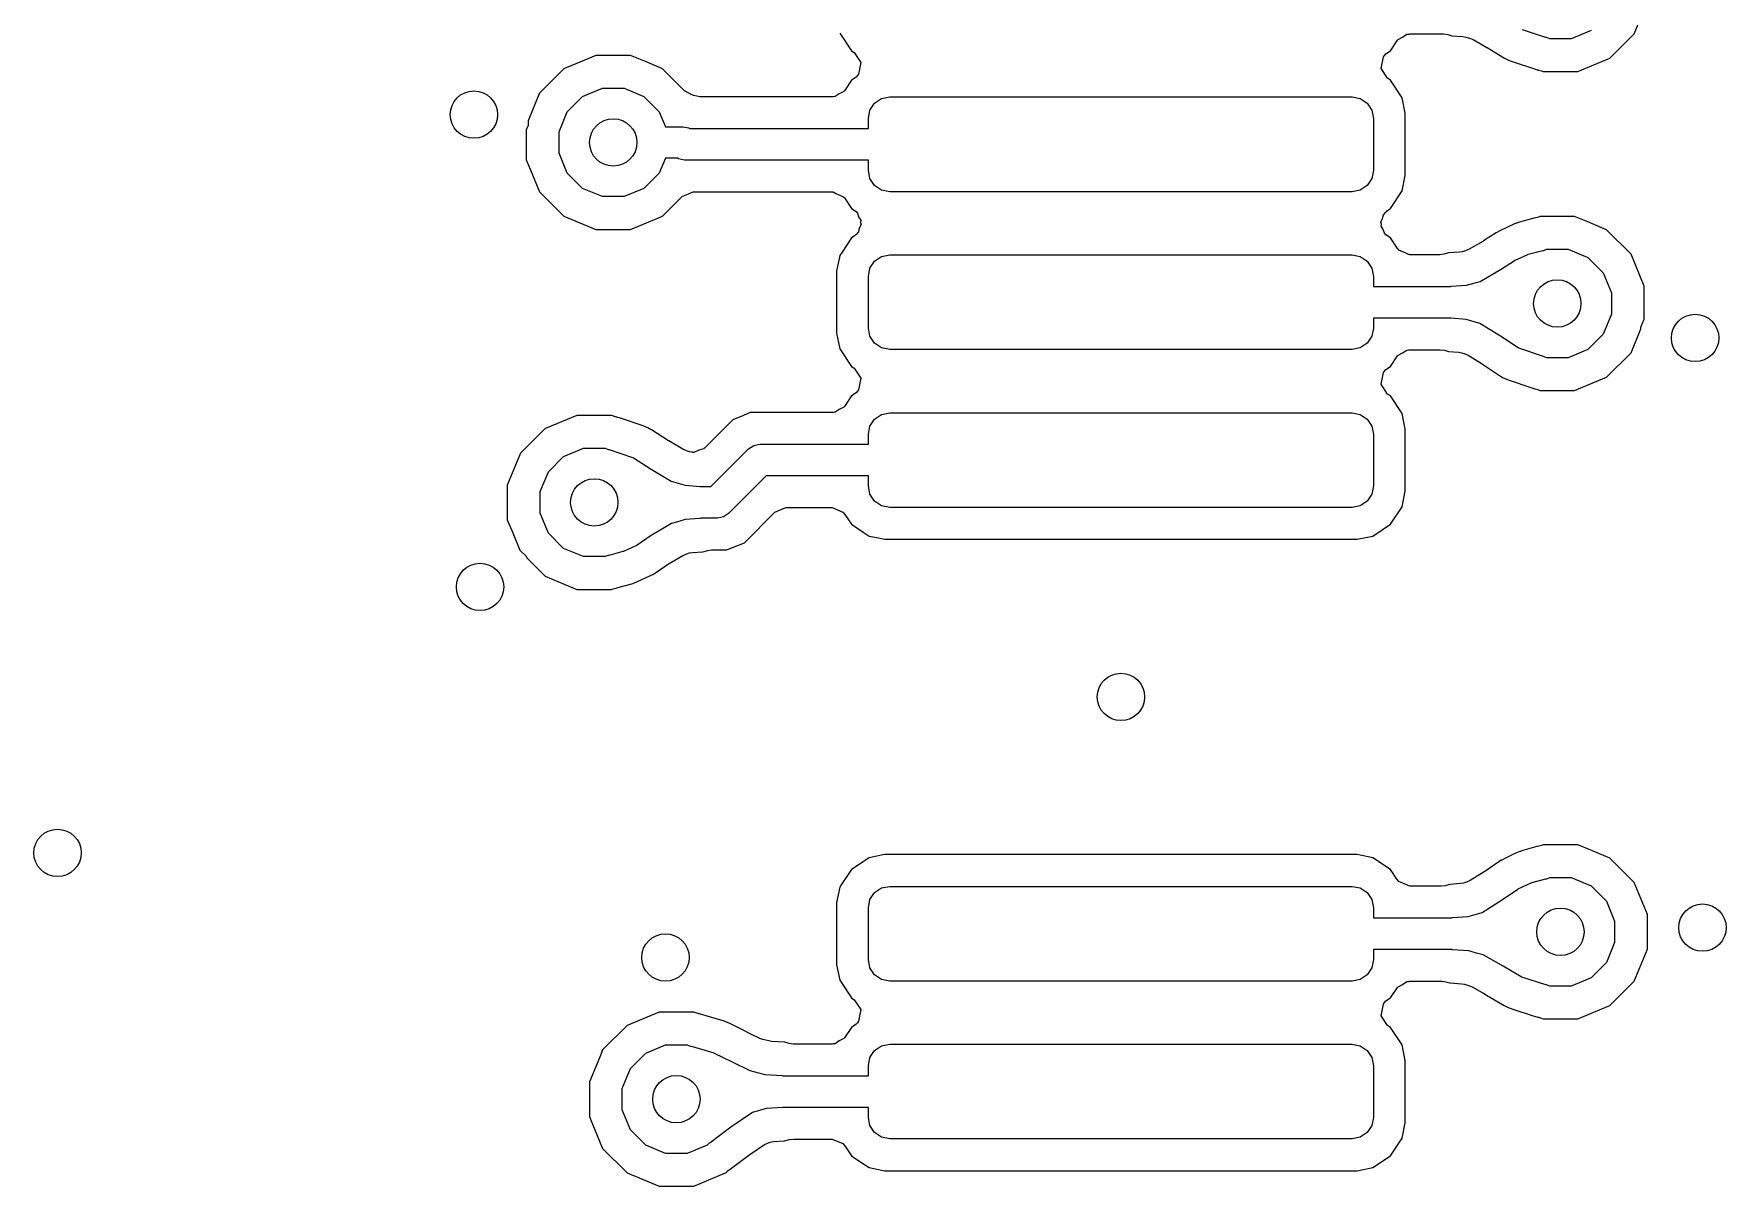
# Model space of a CAD drawing. Extents: x 114.9 to 199.6, y -137.1 to -76.7.
# Drawn here: x 183.96 to 189.31, y -96.98 to -93.33 of the extents above; entities that cross this region are included whole.
import ezdxf

# ---------------------------------------------------------------- set-up
doc = ezdxf.new("R2010")
doc.units = 0
doc.layers.add('BLACK', color=7, linetype='CONTINUOUS')

msp = doc.modelspace()

# ---------------------------------------------------------------- linework, layer by layer
at = {"layer": 'BLACK', "linetype": 'CONTINUOUS'}
for p, q in [((189.023557, -93.326058), (189.064666, -93.226813)), ((188.710799, -93.327017), (188.669451, -93.313601)), ((186.507287, -93.323635), (186.544568, -93.379431)), ((188.251431, -93.379431), (188.27384, -93.345893)), ((188.27384, -93.345893), (188.275703, -93.343709)), ((188.275703, -93.343709), (188.290042, -93.336387)), ((188.290042, -93.336387), (188.303431, -93.327441)), ((188.303431, -93.327441), (188.308549, -93.326937)), ((188.308549, -93.326937), (188.309104, -93.326654)), ((188.309104, -93.326654), (188.309645, -93.326829)), ((188.309645, -93.326829), (188.31299, -93.3265)), ((188.31299, -93.3265), (188.419695, -93.3265)), ((188.419695, -93.3265), (188.432872, -93.328305)), ((188.432872, -93.328305), (188.446167, -93.332017)), ((188.446167, -93.332017), (188.446169, -93.332017)), ((188.446169, -93.332017), (188.446172, -93.332018)), ((188.446172, -93.332018), (188.481191, -93.334681)), ((188.481191, -93.334681), (188.490483, -93.336299)), ((188.490483, -93.336299), (188.502045, -93.339484)), ((188.502045, -93.339484), (188.513386, -93.344207)), ((188.513386, -93.344207), (188.556765, -93.369065)), ((188.743412, -93.337598), (188.710799, -93.327017)), ((188.744674, -93.337931), (188.743412, -93.337598)), ((188.7462, -93.337636), (188.744674, -93.337931)), ((188.755859, -93.341637), (188.7462, -93.337636)), ((188.824141, -93.341637), (188.755859, -93.341637)), ((188.887225, -93.315507), (188.824141, -93.341637)), ((188.946061, -93.403555), (189.023555, -93.326061)), ((189.023555, -93.32606), (189.023557, -93.326058)), ((189.023555, -93.326061), (189.023555, -93.32606)), ((185.735198, -93.3945), (185.659156, -93.425999)), ((185.7352, -93.3945), (185.735198, -93.3945)), ((185.8448, -93.3945), (185.7352, -93.3945)), ((185.844801, -93.3945), (185.8448, -93.3945)), ((185.891763, -93.413953), (185.844801, -93.3945)), ((185.943928, -93.435561), (185.891763, -93.413953)), ((186.544568, -93.379431), (186.553289, -93.385258)), ((186.553289, -93.385258), (186.574125, -93.416441)), ((186.574125, -93.416441), (186.566808, -93.453223)), ((188.221875, -93.435561), (188.22919, -93.398778)), ((188.22919, -93.398778), (188.232646, -93.394209)), ((188.232646, -93.394209), (188.237057, -93.389035)), ((188.237057, -93.389035), (188.251431, -93.379431)), ((188.556765, -93.369065), (188.557764, -93.369654)), ((188.557764, -93.369654), (188.612338, -93.402714)), ((188.612338, -93.402714), (188.623087, -93.408406)), ((188.623087, -93.408406), (188.625538, -93.409528)), ((188.625538, -93.409528), (188.636892, -93.413951)), ((188.636892, -93.413951), (188.710853, -93.437948)), ((188.8448, -93.4455), (188.946058, -93.403557)), ((188.946058, -93.403557), (188.94606, -93.403555)), ((188.94606, -93.403555), (188.946061, -93.403555)), ((185.63394, -93.436444), (185.556444, -93.51394)), ((185.636072, -93.435561), (185.63394, -93.436444)), ((185.659156, -93.425999), (185.636072, -93.435561)), ((185.94606, -93.436444), (185.943928, -93.435561)), ((186.015917, -93.506302), (185.94606, -93.436444)), ((186.544569, -93.472569), (186.522159, -93.506106)), ((186.55894, -93.462965), (186.544569, -93.472569)), ((186.563353, -93.457791), (186.55894, -93.462965)), ((186.566808, -93.453223), (186.563353, -93.457791)), ((188.24271, -93.466741), (188.221875, -93.435561)), ((188.251431, -93.472569), (188.24271, -93.466741)), ((188.288713, -93.528365), (188.251431, -93.472569)), ((188.710853, -93.437948), (188.716495, -93.439607)), ((188.716495, -93.439607), (188.717757, -93.43994)), ((188.717757, -93.43994), (188.717762, -93.43994)), ((188.717762, -93.43994), (188.717766, -93.439941)), ((188.717766, -93.439941), (188.717973, -93.439972)), ((188.717973, -93.439972), (188.719961, -93.44052)), ((188.719961, -93.44052), (188.720417, -93.440641)), ((188.720417, -93.440641), (188.720415, -93.440646)), ((188.720415, -93.440646), (188.7296, -93.443181)), ((188.7296, -93.443181), (188.735195, -93.445498)), ((188.735195, -93.445498), (188.7352, -93.4455)), ((188.7352, -93.4455), (188.735202, -93.4455)), ((188.735202, -93.4455), (188.844798, -93.4455)), ((188.844798, -93.4455), (188.8448, -93.4455)), ((185.550469, -93.528364), (185.520373, -93.601019)), ((185.556443, -93.513942), (185.550469, -93.528364)), ((185.556444, -93.51394), (185.556443, -93.513941)), ((185.556443, -93.513941), (185.556443, -93.513942)), ((185.644493, -93.572775), (185.692775, -93.524493)), ((185.692775, -93.524493), (185.755859, -93.498363)), ((185.755859, -93.498363), (185.824141, -93.498363)), ((185.824141, -93.498363), (185.887225, -93.524493)), ((185.887225, -93.524493), (185.935507, -93.572775)), ((186.03578, -93.51692), (186.015917, -93.506302)), ((186.035477, -93.517653), (186.03578, -93.51692)), ((186.039936, -93.5195), (186.035477, -93.517653)), ((186.043914, -93.521148), (186.039936, -93.5195)), ((186.045416, -93.52177), (186.043914, -93.521148)), ((186.064168, -93.5255), (186.045416, -93.52177)), ((186.48301, -93.5255), (186.064168, -93.5255)), ((186.486355, -93.52517), (186.48301, -93.5255)), ((186.486897, -93.525346), (186.486355, -93.52517)), ((186.487451, -93.525062), (186.486897, -93.525346)), ((186.492569, -93.524559), (186.487451, -93.525062)), ((186.505956, -93.515613), (186.492569, -93.524559)), ((186.520297, -93.508291), (186.505956, -93.515613)), ((186.522159, -93.506106), (186.520297, -93.508291)), ((186.64009, -93.53119), (186.666182, -93.526)), ((186.666182, -93.526), (188.129818, -93.526)), ((188.129818, -93.526), (188.15591, -93.53119)), ((188.298499, -93.577568), (188.288713, -93.528365)), ((185.618363, -93.635859), (185.644493, -93.572775)), ((185.935507, -93.572775), (185.955068, -93.62)), ((186.598, -93.594182), (186.60319, -93.56809)), ((186.60319, -93.56809), (186.61797, -93.54597)), ((186.61797, -93.54597), (186.64009, -93.53119)), ((188.15591, -93.53119), (188.17803, -93.54597)), ((188.17803, -93.54597), (188.19281, -93.56809)), ((188.19281, -93.56809), (188.198, -93.594182)), ((188.2985, -93.774433), (188.298499, -93.577568)), ((185.520373, -93.615888), (185.5145, -93.630066)), ((185.5145, -93.630066), (185.5145, -93.724801)), ((185.520373, -93.601019), (185.520373, -93.615888)), ((185.955068, -93.62), (186.01, -93.62)), ((186.01, -93.62), (186.029134, -93.623806)), ((186.029134, -93.623806), (186.032417, -93.626)), ((186.032417, -93.626), (186.598, -93.626)), ((186.598, -93.626), (186.598, -93.594182)), ((188.198, -93.594182), (188.198, -93.757818)), ((185.618363, -93.704141), (185.618363, -93.635859)), ((185.5145, -93.724801), (185.526927, -93.754801)), ((185.644493, -93.767225), (185.618363, -93.704141)), ((185.955068, -93.72), (185.935507, -93.767225)), ((185.993582, -93.72), (185.955068, -93.72)), ((185.996865, -93.722194), (185.993582, -93.72)), ((185.996866, -93.722194), (185.996865, -93.722194)), ((186.016, -93.726), (185.996866, -93.722194)), ((186.598, -93.726), (186.016, -93.726)), ((186.598, -93.757818), (186.598, -93.726)), ((185.526927, -93.754801), (185.556443, -93.826058)), ((185.692775, -93.815507), (185.644493, -93.767225)), ((185.935507, -93.767225), (185.887225, -93.815507)), ((186.60319, -93.78391), (186.598, -93.757818)), ((186.61797, -93.80603), (186.60319, -93.78391)), ((188.19281, -93.78391), (188.17803, -93.80603)), ((188.198, -93.757818), (188.19281, -93.78391)), ((188.288713, -93.823635), (188.2985, -93.774433)), ((185.556443, -93.826058), (185.556444, -93.826059)), ((185.556444, -93.826059), (185.556445, -93.826061)), ((185.556445, -93.826061), (185.633939, -93.903555)), ((185.755859, -93.841637), (185.692775, -93.815507)), ((185.824141, -93.841637), (185.755859, -93.841637)), ((185.887225, -93.815507), (185.824141, -93.841637)), ((185.946058, -93.903557), (186.008763, -93.840852)), ((186.008763, -93.840852), (186.043411, -93.8265)), ((186.043411, -93.8265), (186.48301, -93.8265)), ((186.48301, -93.8265), (186.484924, -93.827293)), ((186.484924, -93.827293), (186.486897, -93.826654)), ((186.486897, -93.826654), (186.495338, -93.831606)), ((186.495338, -93.831606), (186.517658, -93.840852)), ((186.517658, -93.840852), (186.520297, -93.843709)), ((186.520297, -93.843709), (186.522159, -93.845893)), ((186.522159, -93.845893), (186.544569, -93.879431)), ((186.64009, -93.82081), (186.61797, -93.80603)), ((186.666182, -93.826), (186.64009, -93.82081)), ((188.129818, -93.826), (186.666182, -93.826)), ((188.15591, -93.82081), (188.129818, -93.826)), ((188.17803, -93.80603), (188.15591, -93.82081)), ((188.251431, -93.879431), (188.288713, -93.823635)), ((185.633939, -93.903555), (185.63394, -93.903555)), ((185.63394, -93.903555), (185.633942, -93.903557)), ((185.633942, -93.903557), (185.7352, -93.9455)), ((185.8448, -93.9455), (185.946058, -93.903557)), ((186.544569, -93.879431), (186.55894, -93.889034)), ((186.55894, -93.889034), (186.563353, -93.894209)), ((186.563353, -93.894209), (186.567196, -93.906071)), ((188.226757, -93.911008), (188.22919, -93.898778)), ((188.22919, -93.898778), (188.23698, -93.890987)), ((188.23698, -93.890987), (188.238142, -93.888713)), ((188.238142, -93.888713), (188.239788, -93.888179)), ((188.239788, -93.888179), (188.242709, -93.885258)), ((188.242709, -93.885258), (188.251431, -93.879431)), ((185.7352, -93.9455), (185.735202, -93.9455)), ((185.735202, -93.9455), (185.844798, -93.9455)), ((185.844798, -93.9455), (185.8448, -93.9455)), ((186.566808, -93.953223), (186.559018, -93.961012)), ((186.56924, -93.940993), (186.566808, -93.953223)), ((186.567196, -93.906071), (186.574125, -93.916441)), ((186.574912, -93.929887), (186.56924, -93.940993)), ((186.574125, -93.916441), (186.572767, -93.923266)), ((186.572767, -93.923266), (186.574912, -93.929887)), ((188.221087, -93.922114), (188.226757, -93.911008)), ((188.223232, -93.928735), (188.221087, -93.922114)), ((188.221875, -93.935561), (188.223232, -93.928735)), ((188.228802, -93.945928), (188.221875, -93.935561)), ((188.232646, -93.957791), (188.228802, -93.945928)), ((188.585905, -93.956435), (188.546606, -93.981864)), ((188.592371, -93.952572), (188.585905, -93.956435)), ((188.593777, -93.951798), (188.592371, -93.952572)), ((188.600485, -93.948411), (188.593777, -93.951798)), ((188.642323, -93.929125), (188.600485, -93.948411)), ((188.650188, -93.925878), (188.642323, -93.929125)), ((188.650609, -93.925723), (188.650188, -93.925878)), ((188.65196, -93.925229), (188.650609, -93.925723)), ((188.660138, -93.922605), (188.65196, -93.925229)), ((188.660142, -93.922603), (188.660138, -93.922605)), ((188.660148, -93.922602), (188.660142, -93.922603)), ((188.705675, -93.910014), (188.660148, -93.922602)), ((188.708051, -93.909603), (188.705675, -93.910014)), ((188.720512, -93.906441), (188.708017, -93.909408)), ((188.708017, -93.909408), (188.708051, -93.909603)), ((188.725199, -93.9045), (188.720512, -93.906441)), ((188.7252, -93.9045), (188.725199, -93.9045)), ((188.8348, -93.9045), (188.7252, -93.9045)), ((188.834801, -93.9045), (188.8348, -93.9045)), ((188.876744, -93.921874), (188.834801, -93.9045)), ((188.936058, -93.946443), (188.876744, -93.921874)), ((188.936059, -93.946444), (188.936058, -93.946443)), ((188.936061, -93.946445), (188.936059, -93.946444)), ((189.013555, -94.023939), (188.936061, -93.946445)), ((186.544568, -93.972568), (186.51478, -94.017151)), ((186.553289, -93.966742), (186.544568, -93.972568)), ((186.55621, -93.96382), (186.553289, -93.966742)), ((186.557857, -93.963287), (186.55621, -93.96382)), ((186.559018, -93.961012), (186.557857, -93.963287)), ((188.237057, -93.962964), (188.232646, -93.957791)), ((188.251431, -93.972569), (188.237057, -93.962964)), ((188.27384, -94.006106), (188.251431, -93.972569)), ((188.275703, -94.008291), (188.27384, -94.006106)), ((188.278342, -94.011148), (188.275703, -94.008291)), ((188.50077, -94.00836), (188.488997, -94.013234)), ((188.544458, -93.983177), (188.50077, -94.00836)), ((188.546606, -93.981864), (188.544458, -93.983177)), ((188.736882, -94.01208), (188.745859, -94.008363)), ((188.745859, -94.008363), (188.814141, -94.008363)), ((188.814141, -94.008363), (188.877225, -94.034493)), ((186.507287, -94.028365), (186.4975, -94.077567)), ((186.51478, -94.017151), (186.507287, -94.028365)), ((186.60319, -94.06809), (186.61797, -94.04597)), ((186.61797, -94.04597), (186.64009, -94.03119)), ((186.64009, -94.03119), (186.666182, -94.026)), ((186.666182, -94.026), (188.129818, -94.026)), ((188.129818, -94.026), (188.15591, -94.03119)), ((188.15591, -94.03119), (188.17803, -94.04597)), ((188.17803, -94.04597), (188.19281, -94.06809)), ((188.300663, -94.020394), (188.278342, -94.011148)), ((188.309104, -94.025346), (188.300663, -94.020394)), ((188.311075, -94.024707), (188.309104, -94.025346)), ((188.31299, -94.0255), (188.311075, -94.024707)), ((188.408741, -94.0255), (188.31299, -94.0255)), ((188.420967, -94.02395), (188.408741, -94.0255)), ((188.436356, -94.019984), (188.420967, -94.02395)), ((188.436359, -94.019984), (188.436356, -94.019984)), ((188.469801, -94.017493), (188.436359, -94.019984)), ((188.478859, -94.015954), (188.469801, -94.017493)), ((188.488997, -94.013234), (188.478859, -94.015954)), ((188.600581, -94.0726), (188.643223, -94.045008)), ((188.643223, -94.045008), (188.644655, -94.04422)), ((188.644655, -94.04422), (188.686486, -94.024937)), ((188.686486, -94.024937), (188.688252, -94.02429)), ((188.688252, -94.02429), (188.733792, -94.011699)), ((188.733792, -94.011699), (188.736882, -94.01208)), ((188.877225, -94.034493), (188.925507, -94.082775)), ((189.013555, -94.02394), (189.013555, -94.023939)), ((189.013557, -94.023942), (189.013555, -94.02394)), ((189.0555, -94.1252), (189.013557, -94.023942)), ((186.4975, -94.077567), (186.4975, -94.077568)), ((186.4975, -94.077568), (186.4975, -94.07757)), ((186.4975, -94.07757), (186.4975, -94.27443)), ((186.598, -94.094182), (186.60319, -94.06809)), ((186.598, -94.257818), (186.598, -94.094182)), ((188.19281, -94.06809), (188.198, -94.094182)), ((188.198, -94.094182), (188.198, -94.126)), ((188.492143, -94.121623), (188.53591, -94.109879)), ((188.53591, -94.109879), (188.600581, -94.0726)), ((188.925507, -94.082775), (188.951637, -94.145859)), ((188.198, -94.126), (188.442433, -94.126)), ((188.442433, -94.126), (188.444192, -94.125193)), ((188.444192, -94.125193), (188.492143, -94.121623)), ((188.951637, -94.145859), (188.951637, -94.214141)), ((189.0555, -94.136095), (189.0555, -94.1252)), ((189.0555, -94.22948), (189.0555, -94.136095)), ((188.951637, -94.214141), (188.925507, -94.277225)), ((186.4975, -94.27443), (186.507287, -94.323635)), ((186.60319, -94.28391), (186.598, -94.257818)), ((188.198, -94.257818), (188.19281, -94.28391)), ((188.442464, -94.226), (188.198, -94.226)), ((188.198, -94.226), (188.198, -94.257818)), ((188.444138, -94.226854), (188.442464, -94.226)), ((188.491767, -94.230631), (188.444138, -94.226854)), ((188.535179, -94.243059), (188.491767, -94.230631)), ((188.599658, -94.283175), (188.535179, -94.243059)), ((188.925507, -94.277225), (188.877225, -94.325507)), ((189.013557, -94.336058), (189.044929, -94.26032)), ((189.044929, -94.255001), (189.0555, -94.22948)), ((189.044929, -94.26032), (189.044929, -94.255001)), ((186.507287, -94.323635), (186.544568, -94.379431)), ((186.61797, -94.30603), (186.60319, -94.28391)), ((186.64009, -94.32081), (186.61797, -94.30603)), ((186.666182, -94.326), (186.64009, -94.32081)), ((188.129818, -94.326), (186.666182, -94.326)), ((188.15591, -94.32081), (188.129818, -94.326)), ((188.17803, -94.30603), (188.15591, -94.32081)), ((188.19281, -94.28391), (188.17803, -94.30603)), ((188.290042, -94.336387), (188.303431, -94.327441)), ((188.303431, -94.327441), (188.308549, -94.326937)), ((188.308549, -94.326937), (188.309104, -94.326654)), ((188.309104, -94.326654), (188.309645, -94.326829)), ((188.309645, -94.326829), (188.31299, -94.3265)), ((188.31299, -94.3265), (188.409465, -94.3265)), ((188.409465, -94.3265), (188.422793, -94.328347)), ((188.422793, -94.328347), (188.435798, -94.332024)), ((188.435798, -94.332024), (188.468007, -94.334577)), ((188.655653, -94.320491), (188.599658, -94.283175)), ((188.658368, -94.32183), (188.655653, -94.320491)), ((188.733287, -94.347354), (188.658368, -94.32183)), ((188.877225, -94.325507), (188.814141, -94.351637)), ((186.544568, -94.379431), (186.553289, -94.385258)), ((186.553289, -94.385258), (186.574125, -94.416441)), ((188.237057, -94.389035), (188.251431, -94.379431)), ((188.251431, -94.379431), (188.27384, -94.345893)), ((188.27384, -94.345893), (188.275703, -94.343709)), ((188.275703, -94.343709), (188.290042, -94.336387)), ((188.468007, -94.334577), (188.477611, -94.336316)), ((188.477611, -94.336316), (188.480194, -94.337055)), ((188.480194, -94.337055), (188.485387, -94.338543)), ((188.485387, -94.338543), (188.497782, -94.344044)), ((188.497782, -94.344044), (188.541892, -94.371487)), ((188.541892, -94.371487), (188.543143, -94.372292)), ((188.543143, -94.372292), (188.597147, -94.408282)), ((188.734713, -94.347741), (188.733287, -94.347354)), ((188.735899, -94.347511), (188.734713, -94.347741)), ((188.745859, -94.351637), (188.735899, -94.347511)), ((188.814141, -94.351637), (188.745859, -94.351637)), ((188.936061, -94.413555), (189.013555, -94.336061)), ((189.013555, -94.33606), (189.013557, -94.336058)), ((189.013555, -94.336061), (189.013555, -94.33606)), ((186.574125, -94.416441), (186.566808, -94.453223)), ((188.221875, -94.435561), (188.22919, -94.398778)), ((188.24271, -94.466741), (188.221875, -94.435561)), ((188.22919, -94.398778), (188.232646, -94.394209)), ((188.232646, -94.394209), (188.237057, -94.389035)), ((188.597147, -94.408282), (188.597156, -94.408287)), ((188.597156, -94.408287), (188.597155, -94.408287)), ((188.597155, -94.408287), (188.600543, -94.41024)), ((188.600543, -94.41024), (188.608988, -94.41511)), ((188.608988, -94.41511), (188.611703, -94.416449)), ((188.611703, -94.416449), (188.624346, -94.421694)), ((188.624346, -94.421694), (188.699265, -94.447218)), ((188.8348, -94.4555), (188.936058, -94.413557)), ((188.936058, -94.413557), (188.93606, -94.413555)), ((188.93606, -94.413555), (188.936061, -94.413555)), ((186.544569, -94.472569), (186.522159, -94.506106)), ((186.55894, -94.462965), (186.544569, -94.472569)), ((186.563353, -94.457791), (186.55894, -94.462965)), ((186.566808, -94.453223), (186.563353, -94.457791)), ((188.251431, -94.472569), (188.24271, -94.466741)), ((188.288713, -94.528365), (188.251431, -94.472569)), ((188.699265, -94.447218), (188.70327, -94.448442)), ((188.70327, -94.448442), (188.705641, -94.449167)), ((188.705641, -94.449167), (188.705649, -94.449169)), ((188.705649, -94.449169), (188.705655, -94.449171)), ((188.705655, -94.449171), (188.707081, -94.449558)), ((188.707081, -94.449558), (188.707088, -94.449558)), ((188.707088, -94.449558), (188.70715, -94.449568)), ((188.70715, -94.449568), (188.708287, -94.449884)), ((188.708287, -94.449884), (188.709777, -94.450289)), ((188.709777, -94.450289), (188.709774, -94.450299)), ((188.709774, -94.450299), (188.718542, -94.452742)), ((188.718542, -94.452742), (188.7252, -94.4555)), ((188.7252, -94.4555), (188.725201, -94.4555)), ((188.725201, -94.4555), (188.834798, -94.4555)), ((188.834798, -94.4555), (188.8348, -94.4555)), ((185.675198, -94.5345), (185.595788, -94.567394)), ((185.6752, -94.5345), (185.675198, -94.5345)), ((185.7848, -94.5345), (185.6752, -94.5345)), ((185.784801, -94.5345), (185.7848, -94.5345)), ((185.791021, -94.537077), (185.784801, -94.5345)), ((185.799941, -94.539552), (185.791021, -94.537077)), ((185.799939, -94.539562), (185.799941, -94.539552)), ((185.80103, -94.539854), (185.799939, -94.539562)), ((185.802508, -94.540265), (185.80103, -94.539854)), ((185.802622, -94.540282), (185.802508, -94.540265)), ((185.803987, -94.540648), (185.802622, -94.540282)), ((185.810114, -94.542492), (185.803987, -94.540648)), ((185.884628, -94.567394), (185.810114, -94.542492)), ((186.202335, -94.534501), (186.16875, -94.54841)), ((186.202337, -94.5345), (186.202335, -94.534501)), ((186.224062, -94.5255), (186.202337, -94.5345)), ((186.48301, -94.5255), (186.224062, -94.5255)), ((186.486355, -94.52517), (186.48301, -94.5255)), ((186.486897, -94.525346), (186.486355, -94.52517)), ((186.487451, -94.525062), (186.486897, -94.525346)), ((186.492569, -94.524559), (186.487451, -94.525062)), ((186.505956, -94.515613), (186.492569, -94.524559)), ((186.520297, -94.508291), (186.505956, -94.515613)), ((186.522159, -94.506106), (186.520297, -94.508291)), ((186.60319, -94.56809), (186.61797, -94.54597)), ((186.61797, -94.54597), (186.64009, -94.53119)), ((186.64009, -94.53119), (186.666182, -94.526)), ((186.666182, -94.526), (188.129818, -94.526)), ((188.129818, -94.526), (188.15591, -94.53119)), ((188.15591, -94.53119), (188.17803, -94.54597)), ((188.17803, -94.54597), (188.19281, -94.56809)), ((188.298499, -94.577568), (188.288713, -94.528365)), ((185.57394, -94.576444), (185.496444, -94.65394)), ((185.580939, -94.573545), (185.57394, -94.576444)), ((185.595788, -94.567394), (185.580939, -94.573545)), ((185.884639, -94.567398), (185.884628, -94.567394)), ((185.884648, -94.567401), (185.884639, -94.567398)), ((185.884653, -94.567403), (185.884648, -94.567401)), ((185.884675, -94.567411), (185.884653, -94.567403)), ((185.896722, -94.572285), (185.884675, -94.567411)), ((185.896749, -94.572296), (185.896722, -94.572285)), ((185.896765, -94.572304), (185.896749, -94.572296)), ((185.896768, -94.572305), (185.896765, -94.572304)), ((185.899338, -94.573534), (185.896768, -94.572305)), ((185.89935, -94.57354), (185.899338, -94.573534)), ((185.899359, -94.573545), (185.89935, -94.57354)), ((185.905219, -94.576811), (185.899359, -94.573545)), ((185.910818, -94.579932), (185.905219, -94.576811)), ((185.910828, -94.579939), (185.910818, -94.579932)), ((185.965047, -94.614747), (185.910828, -94.579939)), ((186.16875, -94.54841), (186.079928, -94.637231)), ((186.598, -94.594182), (186.60319, -94.56809)), ((186.598, -94.626), (186.598, -94.594182)), ((188.19281, -94.56809), (188.198, -94.594182)), ((188.198, -94.594182), (188.198, -94.757818)), ((188.2985, -94.774433), (188.298499, -94.577568)), ((185.496444, -94.65394), (185.4545, -94.755198)), ((185.632775, -94.664493), (185.695859, -94.638363)), ((185.695859, -94.638363), (185.764141, -94.638363)), ((185.764141, -94.638363), (185.773979, -94.642438)), ((185.773979, -94.642438), (185.775301, -94.642183)), ((185.775301, -94.642183), (185.776662, -94.642548)), ((185.776662, -94.642548), (185.851209, -94.667461)), ((185.966232, -94.615484), (185.965047, -94.614747)), ((186.010058, -94.641889), (185.966232, -94.615484)), ((186.022041, -94.647077), (186.010058, -94.641889)), ((186.031301, -94.649689), (186.022041, -94.647077)), ((186.040787, -94.651379), (186.031301, -94.649689)), ((186.041469, -94.651433), (186.040787, -94.651379)), ((186.045279, -94.651582), (186.041469, -94.651433)), ((186.060979, -94.645079), (186.045279, -94.651582)), ((186.077127, -94.639821), (186.060979, -94.645079)), ((186.078048, -94.638009), (186.077127, -94.639821)), ((186.079928, -94.637231), (186.078048, -94.638009)), ((186.09929, -94.76), (186.218645, -94.640644)), ((186.218645, -94.640644), (186.234866, -94.629806)), ((186.234866, -94.629806), (186.254, -94.626)), ((186.254, -94.626), (186.598, -94.626)), ((185.584493, -94.712775), (185.632775, -94.664493)), ((185.851209, -94.667461), (185.853819, -94.66871)), ((185.853819, -94.66871), (185.909902, -94.704715)), ((185.909902, -94.704715), (185.973412, -94.742979)), ((185.4545, -94.755198), (185.4545, -94.864801)), ((185.558363, -94.775859), (185.584493, -94.712775)), ((185.973412, -94.742979), (186.017353, -94.755372)), ((186.017353, -94.755372), (186.065848, -94.759157)), ((186.065848, -94.759157), (186.067505, -94.76)), ((186.067505, -94.76), (186.09929, -94.76)), ((186.274711, -94.726), (186.155355, -94.845355)), ((186.598, -94.726), (186.274711, -94.726)), ((186.598, -94.757818), (186.598, -94.726)), ((186.60319, -94.78391), (186.598, -94.757818)), ((188.198, -94.757818), (188.19281, -94.78391)), ((185.558363, -94.844141), (185.558363, -94.775859)), ((186.61797, -94.80603), (186.60319, -94.78391)), ((186.64009, -94.82081), (186.61797, -94.80603)), ((188.17803, -94.80603), (188.15591, -94.82081)), ((188.19281, -94.78391), (188.17803, -94.80603)), ((188.288713, -94.823635), (188.2985, -94.774433)), ((185.4545, -94.864801), (185.471874, -94.906744)), ((185.584493, -94.907225), (185.558363, -94.844141)), ((186.017857, -94.86454), (185.990362, -94.872201)), ((186.065838, -94.860834), (186.017857, -94.86454)), ((186.067651, -94.86), (186.065838, -94.860834)), ((186.12, -94.86), (186.067651, -94.86)), ((186.139134, -94.856194), (186.12, -94.86)), ((186.155355, -94.845355), (186.139134, -94.856194)), ((186.205252, -94.937588), (186.301987, -94.840851)), ((186.301987, -94.840851), (186.336635, -94.8265)), ((186.336635, -94.8265), (186.48301, -94.8265)), ((186.48301, -94.8265), (186.517658, -94.840852)), ((186.517658, -94.840852), (186.523752, -94.848277)), ((186.523752, -94.848277), (186.544568, -94.879431)), ((186.666182, -94.826), (186.64009, -94.82081)), ((188.129818, -94.826), (186.666182, -94.826)), ((188.15591, -94.82081), (188.129818, -94.826)), ((188.251431, -94.879431), (188.288713, -94.823635)), ((185.471874, -94.906744), (185.494364, -94.96104)), ((185.632775, -94.955507), (185.584493, -94.907225)), ((185.909871, -94.915305), (185.865305, -94.945111)), ((185.909914, -94.915277), (185.909871, -94.915305)), ((185.974171, -94.876713), (185.909914, -94.915277)), ((185.974173, -94.876712), (185.974171, -94.876713)), ((185.974174, -94.876712), (185.974173, -94.876712)), ((185.990362, -94.872201), (185.974174, -94.876712)), ((186.544568, -94.879431), (186.581683, -94.90423)), ((186.581683, -94.90423), (186.600365, -94.916713)), ((186.600365, -94.916713), (186.600367, -94.916714)), ((186.600367, -94.916714), (186.629832, -94.922574)), ((188.146432, -94.926499), (188.195635, -94.916713)), ((188.195635, -94.916713), (188.251431, -94.879431)), ((185.494364, -94.96104), (185.513766, -94.980442)), ((185.695859, -94.981637), (185.632775, -94.955507)), ((185.820763, -94.965892), (185.776221, -94.978277)), ((185.822581, -94.96522), (185.820763, -94.965892)), ((185.863753, -94.945986), (185.822581, -94.96522)), ((185.865305, -94.945111), (185.863753, -94.945986)), ((186.010549, -94.97792), (186.022604, -94.972735)), ((186.022604, -94.972735), (186.031647, -94.970215)), ((186.031647, -94.970215), (186.041007, -94.968566)), ((186.041007, -94.968566), (186.073963, -94.966021)), ((186.073963, -94.966021), (186.089157, -94.962073)), ((186.089157, -94.962073), (186.101473, -94.9605)), ((186.101473, -94.9605), (186.149934, -94.9605)), ((186.149934, -94.9605), (186.149936, -94.9605)), ((186.149936, -94.9605), (186.172848, -94.951009)), ((186.172848, -94.951009), (186.205252, -94.937588)), ((186.629832, -94.922574), (186.649567, -94.9265)), ((186.649567, -94.9265), (188.146432, -94.926499)), ((185.513766, -94.980442), (185.515844, -94.98546)), ((185.515844, -94.98546), (185.573939, -95.043555)), ((185.764141, -94.981637), (185.695859, -94.981637)), ((185.773156, -94.977902), (185.764141, -94.981637)), ((185.776221, -94.978277), (185.773156, -94.977902)), ((185.923955, -95.032806), (185.965447, -95.005055)), ((185.965447, -95.005055), (185.967446, -95.003788)), ((185.967446, -95.003788), (186.010549, -94.97792)), ((185.573939, -95.043555), (185.57394, -95.043555)), ((185.57394, -95.043555), (185.573942, -95.043557)), ((185.573942, -95.043557), (185.6752, -95.0855)), ((185.789636, -95.083496), (185.802142, -95.08052)), ((185.80211, -95.080336), (185.804476, -95.079921)), ((185.802142, -95.08052), (185.80211, -95.080336)), ((185.804476, -95.079921), (185.804483, -95.079921)), ((185.804483, -95.079921), (185.849025, -95.067536)), ((185.849025, -95.067536), (185.857341, -95.064848)), ((185.857341, -95.064848), (185.859159, -95.064176)), ((185.859159, -95.064176), (185.867234, -95.060804)), ((185.867234, -95.060804), (185.908406, -95.04157)), ((185.908406, -95.04157), (185.915565, -95.037887)), ((185.915565, -95.037887), (185.917117, -95.037012)), ((185.917117, -95.037012), (185.923955, -95.032806)), ((185.6752, -95.0855), (185.675202, -95.0855)), ((185.675202, -95.0855), (185.784799, -95.0855)), ((185.784799, -95.0855), (185.7848, -95.0855)), ((185.7848, -95.0855), (185.789636, -95.083496)), ((186.600364, -95.935287), (186.544568, -95.972568)), ((186.649569, -95.9255), (186.600364, -95.935287)), ((188.146435, -95.9255), (186.649569, -95.9255)), ((188.195632, -95.935285), (188.146435, -95.9255)), ((188.251431, -95.972568), (188.195632, -95.935285)), ((188.611536, -95.938625), (188.603913, -95.942592)), ((188.639484, -95.9255), (188.611536, -95.938625)), ((188.652756, -95.919267), (188.639484, -95.9255)), ((188.655863, -95.917963), (188.652756, -95.919267)), ((188.660907, -95.915848), (188.655863, -95.917963)), ((188.66271, -95.915179), (188.660907, -95.915848)), ((188.67111, -95.912456), (188.66271, -95.915179)), ((188.715454, -95.900101), (188.67111, -95.912456)), ((188.717826, -95.899686), (188.715454, -95.900101)), ((188.730301, -95.896528), (188.717795, -95.899511)), ((188.717795, -95.899511), (188.717826, -95.899686)), ((188.735198, -95.8945), (188.730301, -95.896528)), ((188.7352, -95.8945), (188.735198, -95.8945)), ((188.8448, -95.8945), (188.7352, -95.8945)), ((188.844801, -95.8945), (188.8448, -95.8945)), ((188.886744, -95.911874), (188.844801, -95.8945)), ((188.946058, -95.936443), (188.886744, -95.911874)), ((188.946059, -95.936444), (188.946058, -95.936443)), ((188.946061, -95.936445), (188.946059, -95.936444)), ((189.023555, -96.013939), (188.946061, -95.936445)), ((186.544568, -95.972568), (186.510269, -96.023902)), ((188.272248, -96.003723), (188.251431, -95.972568)), ((188.548198, -95.980184), (188.504254, -96.007502)), ((188.550065, -95.978964), (188.548198, -95.980184)), ((188.595033, -95.948084), (188.550065, -95.978964)), ((188.602288, -95.943524), (188.595033, -95.948084)), ((188.603913, -95.942592), (188.602288, -95.943524)), ((186.507287, -96.028365), (186.4975, -96.077567)), ((186.510269, -96.023902), (186.507287, -96.028365)), ((186.60319, -96.06809), (186.61797, -96.04597)), ((186.61797, -96.04597), (186.64009, -96.03119)), ((186.64009, -96.03119), (186.666182, -96.026)), ((186.666182, -96.026), (188.129818, -96.026)), ((188.129818, -96.026), (188.15591, -96.03119)), ((188.15591, -96.03119), (188.17803, -96.04597)), ((188.17803, -96.04597), (188.19281, -96.06809)), ((188.278342, -96.011148), (188.272248, -96.003723)), ((188.31299, -96.0255), (188.278342, -96.011148)), ((188.412336, -96.0255), (188.31299, -96.0255)), ((188.424745, -96.023902), (188.412336, -96.0255)), ((188.428558, -96.022904), (188.424745, -96.023902)), ((188.439748, -96.019974), (188.428558, -96.022904)), ((188.473387, -96.017293), (188.439748, -96.019974)), ((188.483053, -96.015535), (188.473387, -96.017293)), ((188.491943, -96.012975), (188.483053, -96.015535)), ((188.504254, -96.007502), (188.491943, -96.012975)), ((188.606888, -96.067925), (188.654756, -96.035053)), ((188.654756, -96.035053), (188.656392, -96.034115)), ((188.656392, -96.034115), (188.697603, -96.014761)), ((188.697603, -96.014761), (188.699409, -96.014091)), ((188.699409, -96.014091), (188.743774, -96.00173)), ((188.743774, -96.00173), (188.746832, -96.002101)), ((188.746832, -96.002101), (188.755859, -95.998363)), ((188.755859, -95.998363), (188.824141, -95.998363)), ((188.824141, -95.998363), (188.887225, -96.024493)), ((188.887225, -96.024493), (188.935507, -96.072775)), ((189.023555, -96.01394), (189.023555, -96.013939)), ((189.023557, -96.013942), (189.023555, -96.01394)), ((189.0655, -96.1152), (189.023557, -96.013942)), ((186.4975, -96.077567), (186.4975, -96.077568)), ((186.4975, -96.077568), (186.4975, -96.07757)), ((186.4975, -96.07757), (186.4975, -96.27443)), ((186.598, -96.094182), (186.60319, -96.06809)), ((186.598, -96.257818), (186.598, -96.094182)), ((188.19281, -96.06809), (188.198, -96.094182)), ((188.198, -96.094182), (188.198, -96.126)), ((188.54174, -96.108425), (188.606888, -96.067925)), ((188.935507, -96.072775), (188.961637, -96.135859)), ((188.198, -96.126), (188.446272, -96.126)), ((188.446272, -96.126), (188.448132, -96.125141)), ((188.448132, -96.125141), (188.497286, -96.121224)), ((188.497286, -96.121224), (188.54174, -96.108425)), ((188.961637, -96.135859), (188.961637, -96.204141)), ((189.0655, -96.2248), (189.0655, -96.1152)), ((188.961637, -96.204141), (188.935507, -96.267225)), ((186.60319, -96.28391), (186.598, -96.257818)), ((188.198, -96.257818), (188.19281, -96.28391)), ((188.446593, -96.226), (188.198, -96.226)), ((188.198, -96.226), (188.198, -96.257818)), ((188.448193, -96.226807), (188.446593, -96.226)), ((188.499337, -96.230621), (188.448193, -96.226807)), ((188.524035, -96.237288), (188.499337, -96.230621)), ((188.545084, -96.24297), (188.524035, -96.237288)), ((188.545085, -96.24297), (188.545084, -96.24297)), ((188.545086, -96.242971), (188.545085, -96.24297)), ((188.608344, -96.278414), (188.545086, -96.242971)), ((189.023557, -96.326058), (189.0655, -96.2248)), ((186.4975, -96.27443), (186.507287, -96.323635)), ((186.61797, -96.30603), (186.60319, -96.28391)), ((186.64009, -96.32081), (186.61797, -96.30603)), ((188.17803, -96.30603), (188.15591, -96.32081)), ((188.19281, -96.28391), (188.17803, -96.30603)), ((188.66564, -96.312378), (188.608344, -96.278414)), ((188.668031, -96.313453), (188.66564, -96.312378)), ((188.743438, -96.337651), (188.668031, -96.313453)), ((188.887225, -96.315507), (188.824141, -96.341637)), ((188.935507, -96.267225), (188.887225, -96.315507)), ((186.507287, -96.323635), (186.544568, -96.379431)), ((186.666182, -96.326), (186.64009, -96.32081)), ((188.129818, -96.326), (186.666182, -96.326)), ((188.15591, -96.32081), (188.129818, -96.326)), ((188.251431, -96.379431), (188.27384, -96.345893)), ((188.27384, -96.345893), (188.275703, -96.343709)), ((188.275703, -96.343709), (188.290042, -96.336387)), ((188.290042, -96.336387), (188.303431, -96.327441)), ((188.303431, -96.327441), (188.308549, -96.326937)), ((188.308549, -96.326937), (188.309104, -96.326654)), ((188.309104, -96.326654), (188.309645, -96.326829)), ((188.309645, -96.326829), (188.31299, -96.3265)), ((188.31299, -96.3265), (188.413804, -96.3265)), ((188.413804, -96.3265), (188.426908, -96.328285)), ((188.426908, -96.328285), (188.4392, -96.331696)), ((188.4392, -96.331696), (188.440347, -96.332015)), ((188.440347, -96.332015), (188.476873, -96.334738)), ((188.476873, -96.334738), (188.485989, -96.336293)), ((188.485989, -96.336293), (188.499072, -96.339825)), ((188.499072, -96.339825), (188.510244, -96.344381)), ((188.510244, -96.344381), (188.541816, -96.362069)), ((188.541816, -96.362069), (188.546596, -96.364748)), ((188.546596, -96.364748), (188.55513, -96.369529)), ((188.744666, -96.337973), (188.743438, -96.337651)), ((188.746266, -96.337663), (188.744666, -96.337973)), ((188.755859, -96.341637), (188.746266, -96.337663)), ((188.824141, -96.341637), (188.755859, -96.341637)), ((188.946061, -96.403555), (189.023555, -96.326061)), ((189.023555, -96.32606), (189.023557, -96.326058)), ((189.023555, -96.326061), (189.023555, -96.32606)), ((186.544568, -96.379431), (186.553289, -96.385258)), ((186.553289, -96.385258), (186.574125, -96.416441)), ((186.574125, -96.416441), (186.566808, -96.453223)), ((188.221875, -96.435561), (188.22919, -96.398778)), ((188.22919, -96.398778), (188.232646, -96.394209)), ((188.232646, -96.394209), (188.237057, -96.389035)), ((188.237057, -96.389035), (188.251431, -96.379431)), ((188.55513, -96.369529), (188.556124, -96.370101)), ((188.556124, -96.370101), (188.611843, -96.403131)), ((188.611843, -96.403131), (188.622378, -96.4086)), ((188.622378, -96.4086), (188.624332, -96.409478)), ((188.624332, -96.409478), (188.624771, -96.409676)), ((188.624771, -96.409676), (188.624774, -96.409677)), ((188.624774, -96.409677), (188.635784, -96.413904)), ((188.635784, -96.413904), (188.635787, -96.413905)), ((188.635787, -96.413905), (188.635795, -96.413908)), ((188.635795, -96.413908), (188.703271, -96.435561)), ((188.8448, -96.4455), (188.946058, -96.403557)), ((188.946058, -96.403557), (188.94606, -96.403555)), ((188.94606, -96.403555), (188.946061, -96.403555)), ((185.83394, -96.466444), (185.756444, -96.54394)), ((185.935198, -96.4245), (185.83394, -96.466444)), ((185.9352, -96.4245), (185.935198, -96.4245)), ((186.0448, -96.4245), (185.9352, -96.4245)), ((186.044801, -96.4245), (186.0448, -96.4245)), ((186.048494, -96.42603), (186.044801, -96.4245)), ((186.058263, -96.428669), (186.048494, -96.42603)), ((186.058256, -96.428698), (186.058263, -96.428669)), ((186.059669, -96.429048), (186.058256, -96.428698)), ((186.060647, -96.429313), (186.059669, -96.429048)), ((186.060837, -96.429338), (186.060647, -96.429313)), ((186.06178, -96.429572), (186.060837, -96.429338)), ((186.066212, -96.430777), (186.06178, -96.429572)), ((186.138001, -96.451951), (186.066212, -96.430777)), ((186.138012, -96.451955), (186.138001, -96.451951)), ((186.138016, -96.451956), (186.138012, -96.451955)), ((186.146833, -96.454986), (186.138016, -96.451956)), ((186.147921, -96.455414), (186.146833, -96.454986)), ((186.148771, -96.455749), (186.147921, -96.455414)), ((186.157304, -96.459555), (186.148771, -96.455749)), ((186.212577, -96.487214), (186.157304, -96.459555)), ((186.544569, -96.472569), (186.522159, -96.506106)), ((186.55894, -96.462965), (186.544569, -96.472569)), ((186.563353, -96.457791), (186.55894, -96.462965)), ((186.566808, -96.453223), (186.563353, -96.457791)), ((188.24271, -96.466741), (188.221875, -96.435561)), ((188.251431, -96.472569), (188.24271, -96.466741)), ((188.288713, -96.528365), (188.251431, -96.472569)), ((188.703271, -96.435561), (188.711227, -96.438114)), ((188.711227, -96.438114), (188.714792, -96.439151)), ((188.714792, -96.439151), (188.716679, -96.439701)), ((188.716679, -96.439701), (188.717907, -96.440023)), ((188.717907, -96.440023), (188.71814, -96.440057)), ((188.71814, -96.440057), (188.720205, -96.440625)), ((188.720205, -96.440625), (188.720558, -96.440718)), ((188.720558, -96.440718), (188.720556, -96.440722)), ((188.720556, -96.440722), (188.729825, -96.443273)), ((188.729825, -96.443273), (188.7352, -96.4455)), ((188.7352, -96.4455), (188.735202, -96.4455)), ((188.735202, -96.4455), (188.844798, -96.4455)), ((188.844798, -96.4455), (188.8448, -96.4455)), ((185.892775, -96.554493), (185.955859, -96.528363)), ((185.955859, -96.528363), (186.024141, -96.528363)), ((186.024141, -96.528363), (186.033256, -96.532138)), ((186.213114, -96.487478), (186.212577, -96.487214)), ((186.228414, -96.494897), (186.213114, -96.487478)), ((186.254252, -96.507425), (186.228414, -96.494897)), ((186.263571, -96.510828), (186.254252, -96.507425)), ((186.282865, -96.515727), (186.263571, -96.510828)), ((186.291533, -96.517116), (186.282865, -96.515727)), ((186.333045, -96.519996), (186.291533, -96.517116)), ((186.333048, -96.519996), (186.333045, -96.519996)), ((186.333049, -96.519997), (186.333048, -96.519996)), ((186.346963, -96.523782), (186.333049, -96.519997)), ((186.359825, -96.5255), (186.346963, -96.523782)), ((186.48301, -96.5255), (186.359825, -96.5255)), ((186.486355, -96.52517), (186.48301, -96.5255)), ((186.486897, -96.525346), (186.486355, -96.52517)), ((186.487451, -96.525062), (186.486897, -96.525346)), ((186.492569, -96.524559), (186.487451, -96.525062)), ((186.505956, -96.515613), (186.492569, -96.524559)), ((186.520297, -96.508291), (186.505956, -96.515613)), ((186.522159, -96.506106), (186.520297, -96.508291)), ((186.64009, -96.53119), (186.666182, -96.526)), ((186.666182, -96.526), (188.129818, -96.526)), ((188.129818, -96.526), (188.15591, -96.53119)), ((188.298499, -96.577568), (188.288713, -96.528365)), ((185.749248, -96.561312), (185.7145, -96.645198)), ((185.756443, -96.543942), (185.749248, -96.561312)), ((185.756444, -96.54394), (185.756443, -96.543941)), ((185.756443, -96.543941), (185.756443, -96.543942)), ((185.844493, -96.602775), (185.892775, -96.554493)), ((186.033256, -96.532138), (186.035395, -96.531726)), ((186.035395, -96.531726), (186.036353, -96.531964)), ((186.036353, -96.531964), (186.041301, -96.533424)), ((186.041301, -96.533424), (186.10817, -96.553146)), ((186.10817, -96.553146), (186.110097, -96.553905)), ((186.110097, -96.553905), (186.166185, -96.581972)), ((186.166185, -96.581972), (186.222372, -96.609215)), ((186.598, -96.594182), (186.60319, -96.56809)), ((186.60319, -96.56809), (186.61797, -96.54597)), ((186.61797, -96.54597), (186.64009, -96.53119)), ((188.15591, -96.53119), (188.17803, -96.54597)), ((188.17803, -96.54597), (188.19281, -96.56809)), ((188.19281, -96.56809), (188.198, -96.594182)), ((188.2985, -96.774433), (188.298499, -96.577568)), ((185.818363, -96.665859), (185.844493, -96.602775)), ((186.222372, -96.609215), (186.270368, -96.621402)), ((186.270368, -96.621402), (186.325747, -96.625244)), ((186.325747, -96.625244), (186.327265, -96.626)), ((186.327265, -96.626), (186.598, -96.626)), ((186.598, -96.626), (186.598, -96.594182)), ((188.198, -96.594182), (188.198, -96.757818)), ((185.7145, -96.645198), (185.7145, -96.754801)), ((185.818363, -96.734141), (185.818363, -96.665859)), ((185.844493, -96.797225), (185.818363, -96.734141)), ((186.231008, -96.74193), (186.162825, -96.788166)), ((186.274689, -96.730031), (186.231008, -96.74193)), ((186.274691, -96.73003), (186.274689, -96.730031)), ((186.274695, -96.73003), (186.274691, -96.73003)), ((186.325697, -96.726711), (186.274695, -96.73003)), ((186.327267, -96.726), (186.325697, -96.726711)), ((186.598, -96.726), (186.327267, -96.726)), ((186.598, -96.757818), (186.598, -96.726)), ((185.7145, -96.754801), (185.722631, -96.77443)), ((185.722631, -96.77443), (185.756443, -96.856058)), ((185.892775, -96.845507), (185.844493, -96.797225)), ((186.162801, -96.788183), (186.097074, -96.838036)), ((186.162815, -96.788172), (186.162801, -96.788183)), ((186.162825, -96.788166), (186.162815, -96.788172)), ((186.60319, -96.78391), (186.598, -96.757818)), ((186.61797, -96.80603), (186.60319, -96.78391)), ((188.19281, -96.78391), (188.17803, -96.80603)), ((188.198, -96.757818), (188.19281, -96.78391)), ((188.288713, -96.823635), (188.2985, -96.774433)), ((185.955859, -96.871637), (185.892775, -96.845507)), ((186.087225, -96.845507), (186.024141, -96.871637)), ((186.093852, -96.838879), (186.087225, -96.845507)), ((186.097074, -96.838036), (186.093852, -96.838879)), ((186.225384, -96.873211), (186.268931, -96.843681)), ((186.268931, -96.843681), (186.28355, -96.836961)), ((186.28355, -96.836961), (186.287393, -96.835914)), ((186.287393, -96.835914), (186.297089, -96.834294)), ((186.297089, -96.834294), (186.332547, -96.831988)), ((186.332547, -96.831988), (186.348636, -96.827964)), ((186.348636, -96.827964), (186.360524, -96.8265)), ((186.360524, -96.8265), (186.48301, -96.8265)), ((186.48301, -96.8265), (186.517658, -96.840852)), ((186.517658, -96.840852), (186.523752, -96.848277)), ((186.523752, -96.848277), (186.544568, -96.879431)), ((186.64009, -96.82081), (186.61797, -96.80603)), ((186.666182, -96.826), (186.64009, -96.82081)), ((188.129818, -96.826), (186.666182, -96.826)), ((188.15591, -96.82081), (188.129818, -96.826)), ((188.17803, -96.80603), (188.15591, -96.82081)), ((188.251431, -96.879431), (188.288713, -96.823635)), ((185.756443, -96.856058), (185.756444, -96.856059)), ((185.756444, -96.856059), (185.756445, -96.856061)), ((185.756445, -96.856061), (185.833939, -96.933555)), ((186.024141, -96.871637), (185.955859, -96.871637)), ((186.16083, -96.922092), (186.223537, -96.874528)), ((186.223537, -96.874528), (186.223631, -96.874459)), ((186.223631, -96.874459), (186.223655, -96.874452)), ((186.223655, -96.874452), (186.225384, -96.873211)), ((186.544568, -96.879431), (186.580269, -96.903285)), ((186.580269, -96.903285), (186.600365, -96.916713)), ((188.195635, -96.916713), (188.251431, -96.879431)), ((185.833939, -96.933555), (185.83394, -96.933555)), ((185.83394, -96.933555), (185.833942, -96.933557)), ((185.833942, -96.933557), (185.9352, -96.9755)), ((186.0448, -96.9755), (186.146058, -96.933557)), ((186.146058, -96.933557), (186.148574, -96.93104)), ((186.148574, -96.93104), (186.153938, -96.926402)), ((186.153938, -96.926402), (186.15764, -96.923642)), ((186.15764, -96.923642), (186.16083, -96.922092)), ((186.600365, -96.916713), (186.600367, -96.916714)), ((186.600367, -96.916714), (186.629832, -96.922574)), ((186.629832, -96.922574), (186.649567, -96.9265)), ((186.649567, -96.9265), (188.146432, -96.926499)), ((188.146432, -96.926499), (188.195635, -96.916713)), ((185.9352, -96.9755), (185.935202, -96.9755)), ((185.935202, -96.9755), (186.044798, -96.9755)), ((186.044798, -96.9755), (186.0448, -96.9755))]:
    msp.add_line(p, q, dxfattribs=at)
at = {"layer": 'BLACK'}
for centre in [(185.348736, -93.581747), (185.79, -93.67), (188.78, -94.18), (189.216566, -94.289142), (185.73, -94.81), (185.368259, -95.077667), (187.398, -95.426), (184.03, -95.92), (188.79, -96.17), (189.239808, -96.15677), (185.955486, -96.251323), (185.99, -96.7)]:
    msp.add_circle(centre, 0.075, dxfattribs=at)
at = {"layer": 'WHITE'}
for centre in [(185.348736, -93.581747), (185.79, -93.67), (188.78, -94.18), (189.216566, -94.289142), (185.73, -94.81), (185.368259, -95.077667), (187.398, -95.426), (184.03, -95.92), (188.79, -96.17), (189.239808, -96.15677), (185.955486, -96.251323), (185.99, -96.7)]:
    msp.add_circle(centre, 0.075, dxfattribs=at)

doc.saveas('drawing.dxf')
